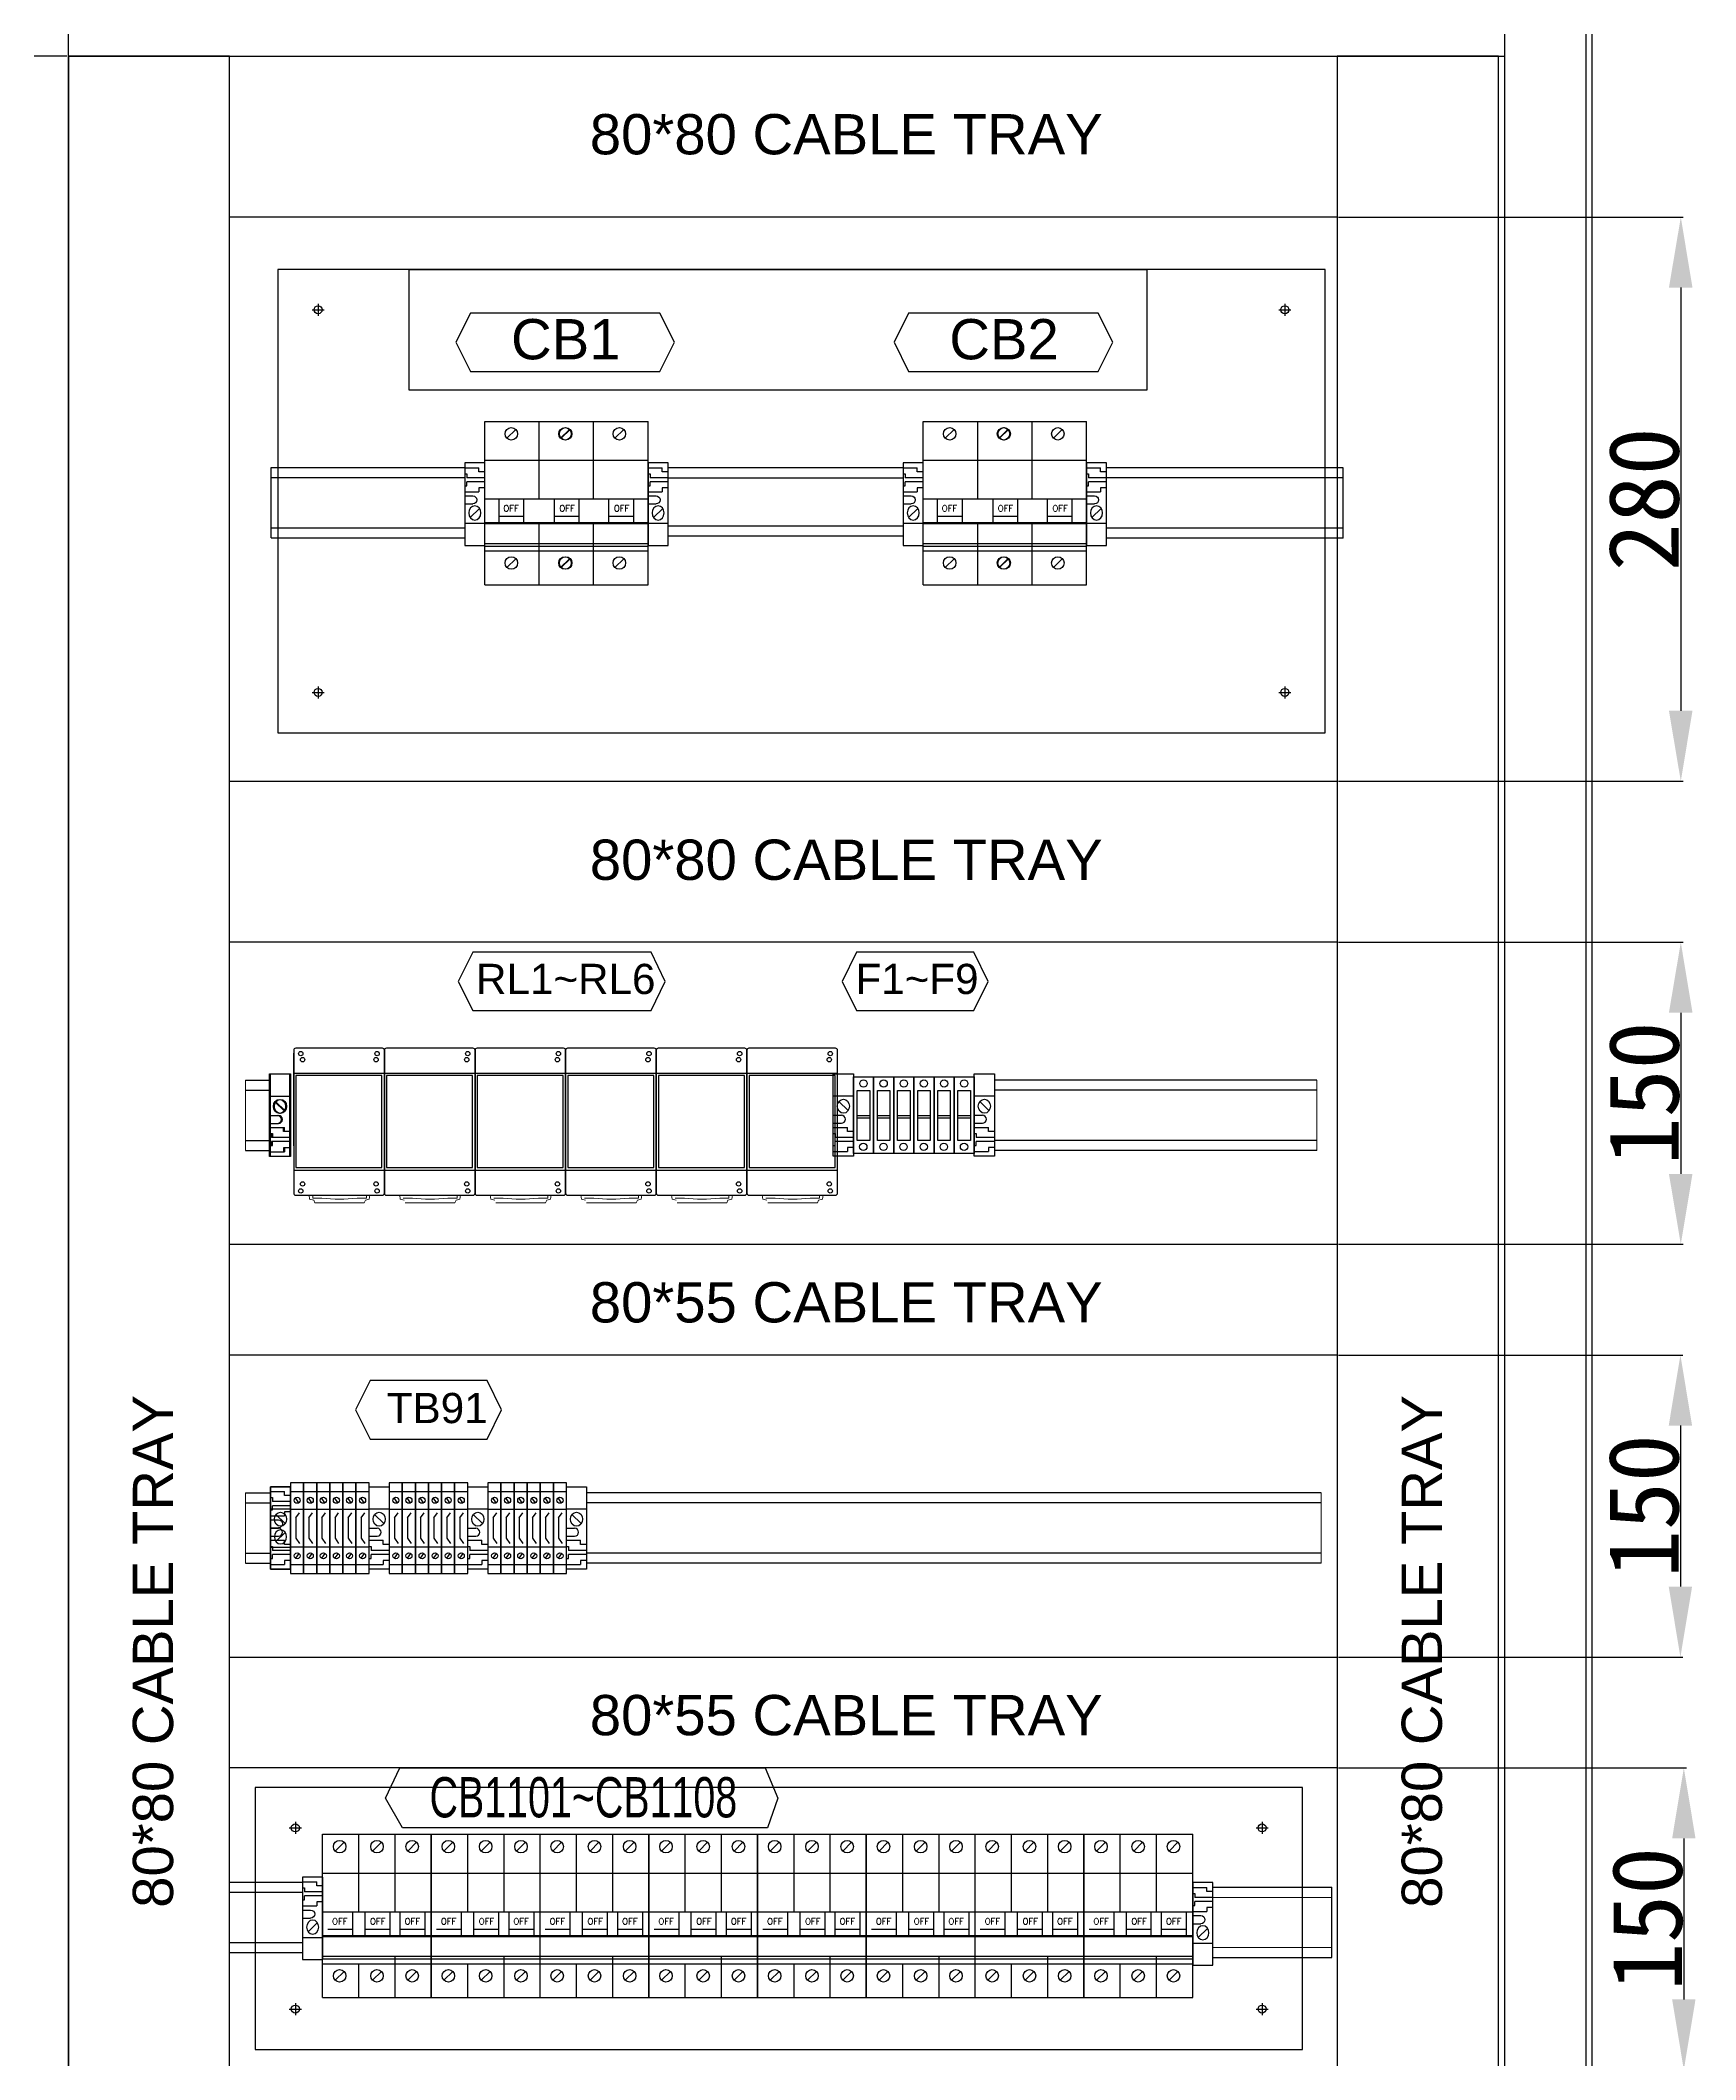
# Model space of a CAD drawing. Extents: x 79822 to 122366, y -56021 to -28815.
# Drawn here: x 87043 to 87865, y -35072 to -34069 of the extents above; entities that cross this region are included whole.
import ezdxf
from ezdxf.enums import TextEntityAlignment as Align
from ezdxf.lldxf.tags import DXFTag

# ---------------------------------------------------------------- set-up
doc = ezdxf.new("R2010")
doc.units = 0
doc.header["$LTSCALE"] = 100
doc.header["$MEASUREMENT"] = 0
for name, color, linetype in [('COMPONENT', 7, 'Continuous'), ('Panel Comp', 7, 'Continuous'), ('PSU', 12, 'Continuous'), ('TEXT', 7, 'Continuous'), ('操作台', 7, 'Continuous')]:
    doc.layers.add(name, color=color, linetype=linetype)
doc.layers.add('细实线', color=7, linetype='Continuous', lineweight=20)
doc.styles.add('HZ', font='arial.ttf', dxfattribs={"width": 0.7})
doc.styles.add('ROMANS', font='romans', dxfattribs={"width": 0.8, "height": 2})
doc.styles.get("Standard").update_dxf_attribs({"font": ''})
doc.styles.get('Standard').set_extended_font_data('SimSun')
tags = doc.linetypes.add('CENTER2', pattern=[1.125, 0.75, -0.125, 0.125, -0.125]).pattern_tags.tags
tags[10:11] = [DXFTag(74, 4), DXFTag(75, 0), DXFTag(340, '0'), DXFTag(46, 1.0), DXFTag(50, 0.0), DXFTag(44, 0.0), DXFTag(45, 0.0)]
tags[8:9] = [DXFTag(74, 4), DXFTag(75, 0), DXFTag(340, '0'), DXFTag(46, 1.0), DXFTag(50, 0.0), DXFTag(44, 0.0), DXFTag(45, 0.0)]
tags[6:7] = [DXFTag(74, 4), DXFTag(75, 0), DXFTag(340, '0'), DXFTag(46, 1.0), DXFTag(50, 0.0), DXFTag(44, 0.0), DXFTag(45, 0.0)]
tags[4:5] = [DXFTag(74, 4), DXFTag(75, 0), DXFTag(340, '0'), DXFTag(46, 1.0), DXFTag(50, 0.0), DXFTag(44, 0.0), DXFTag(45, 0.0)]
tags = doc.linetypes.add('HIDDEN', pattern=[0.375, 0.25, -0.125]).pattern_tags.tags
tags[6:7] = [DXFTag(74, 4), DXFTag(75, 0), DXFTag(340, '0'), DXFTag(46, 1.0), DXFTag(50, 0.0), DXFTag(44, 0.0), DXFTag(45, 0.0)]
tags[4:5] = [DXFTag(74, 4), DXFTag(75, 0), DXFTag(340, '0'), DXFTag(46, 1.0), DXFTag(50, 0.0), DXFTag(44, 0.0), DXFTag(45, 0.0)]
tags = doc.linetypes.add('HIDDEN2', pattern=[0.1875, 0.125, -0.0625]).pattern_tags.tags
tags[6:7] = [DXFTag(74, 4), DXFTag(75, 0), DXFTag(340, '0'), DXFTag(46, 1.0), DXFTag(50, 0.0), DXFTag(44, 0.0), DXFTag(45, 0.0)]
tags[4:5] = [DXFTag(74, 4), DXFTag(75, 0), DXFTag(340, '0'), DXFTag(46, 1.0), DXFTag(50, 0.0), DXFTag(44, 0.0), DXFTag(45, 0.0)]
doc.dimstyles.new('ISO-25', dxfattribs={"dimtxt": 35, "dimasz": 35, "dimexe": 1.25, "dimexo": 0.625, "dimtad": 1, "dimtoh": 1, "dimdec": 0, "dimtxsty": 'Standard', "dimcen": 2.5, "dimadec": 0, "dimazin": 0, "dimtfac": 1, "dimtdec": 0, "dimtmove": 0, "dimatfit": 3, "dimfxl": 0, "dimarcsym": 0})

# ---------------------------------------------------------------- blocks, each defined once
blk = doc.blocks.new('*D179')
at = {"color": 0, "lineweight": -2}
for p, q in [((87687.6, -34157.2), (87858.8, -34157.2)), ((87857.6, -34192.2), (87857.6, -34402.3)), ((87687.6, -34437.3), (87858.8, -34437.3))]:
    blk.add_line(p, q, dxfattribs=at)
at = {"color": 0}
for points in [[(87863.4, -34192.2), (87851.7, -34192.2), (87857.6, -34157.2)], [(87851.7, -34402.3), (87863.4, -34402.3), (87857.6, -34437.3)]]:
    blk.add_solid(points, dxfattribs=at)
at = {"layer": 'Defpoints', "color": 0}
for p in [(87687, -34157.2), (87687, -34437.3), (87857.6, -34437.3)]:
    blk.add_point(p, dxfattribs=at)
at = {"color": 0, "insert": (87839.4, -34297.3), "char_height": 35, "attachment_point": 5, "rotation": 90}
blk.add_mtext('280', dxfattribs=at)
blk = doc.blocks.new('*D180')
at = {"color": 0, "lineweight": -2}
for p, q in [((87687.6, -34517.3), (87858.8, -34517.3)), ((87857.6, -34552.3), (87857.6, -34632.3)), ((87687.6, -34667.3), (87858.8, -34667.3))]:
    blk.add_line(p, q, dxfattribs=at)
at = {"color": 0}
for points in [[(87863.4, -34552.3), (87851.7, -34552.3), (87857.6, -34517.3)], [(87851.7, -34632.3), (87863.4, -34632.3), (87857.6, -34667.3)]]:
    blk.add_solid(points, dxfattribs=at)
at = {"layer": 'Defpoints', "color": 0}
for p in [(87687, -34517.3), (87687, -34667.3), (87857.6, -34667.3)]:
    blk.add_point(p, dxfattribs=at)
at = {"color": 0, "insert": (87839.4, -34592.3), "char_height": 35, "attachment_point": 5, "rotation": 90}
blk.add_mtext('150', dxfattribs=at)
blk = doc.blocks.new('*D181')
at = {"color": 0, "lineweight": -2}
for p, q in [((87687.6, -34722.3), (87858.6, -34722.3)), ((87857.4, -34757.3), (87857.4, -34837.3)), ((87687.6, -34872.3), (87858.6, -34872.3))]:
    blk.add_line(p, q, dxfattribs=at)
at = {"color": 0}
for points in [[(87863.2, -34757.3), (87851.6, -34757.3), (87857.4, -34722.3)], [(87851.6, -34837.3), (87863.2, -34837.3), (87857.4, -34872.3)]]:
    blk.add_solid(points, dxfattribs=at)
at = {"layer": 'Defpoints', "color": 0}
for p in [(87687, -34722.3), (87687, -34872.3), (87857.4, -34872.3)]:
    blk.add_point(p, dxfattribs=at)
at = {"color": 0, "insert": (87839.3, -34797.3), "char_height": 35, "attachment_point": 5, "rotation": 90}
blk.add_mtext('150', dxfattribs=at)
blk = doc.blocks.new('*D182')
at = {"color": 0, "lineweight": -2}
for p, q in [((87687.6, -34927.3), (87860.4, -34927.3)), ((87859.1, -34962.3), (87859.1, -35042.3)), ((87687.6, -35077.3), (87860.4, -35077.3))]:
    blk.add_line(p, q, dxfattribs=at)
at = {"color": 0}
for points in [[(87864.9, -34962.3), (87853.3, -34962.3), (87859.1, -34927.3)], [(87853.3, -35042.3), (87864.9, -35042.3), (87859.1, -35077.3)]]:
    blk.add_solid(points, dxfattribs=at)
at = {"layer": 'Defpoints', "color": 0}
for p in [(87687, -34927.3), (87687, -35077.3), (87859.1, -35077.3)]:
    blk.add_point(p, dxfattribs=at)
at = {"color": 0, "insert": (87841, -35002.3), "char_height": 35, "attachment_point": 5, "rotation": 90}
blk.add_mtext('150', dxfattribs=at)
blk = doc.blocks.new('*D186')
at = {"color": 0, "lineweight": -2}
for p, q in [((87056.3, -34077.2), (86938.5, -34077.2)), ((86939.7, -34112.2), (86939.7, -35842.7)), ((87056.3, -35877.7), (86938.5, -35877.7))]:
    blk.add_line(p, q, dxfattribs=at)
at = {"color": 0}
for points in [[(86945.6, -34112.2), (86933.9, -34112.2), (86939.7, -34077.2)], [(86933.9, -35842.7), (86945.6, -35842.7), (86939.7, -35877.7)]]:
    blk.add_solid(points, dxfattribs=at)
at = {"layer": 'Defpoints', "color": 0}
for p in [(87057, -34077.2), (86939.7, -35877.7), (87057, -35877.7)]:
    blk.add_point(p, dxfattribs=at)
at = {"color": 0, "insert": (86921.6, -34977.5), "char_height": 35, "attachment_point": 5, "rotation": 90}
blk.add_mtext('1800', dxfattribs=at)
blk = doc.blocks.new('NZ125-3P')
at = {"layer": 'COMPONENT', "color": 6, "linetype": 'HIDDEN', "ltscale": 0.2}
for p, q in [((86866.6, -25525.6), (86871, -25521.3)), ((86893.3, -25525.6), (86897.7, -25521.3)), ((86893.6, -25525.6), (86898, -25521.3)), ((86920.3, -25525.6), (86924.7, -25521.3)), ((86866.6, -25589.8), (86871, -25585.5)), ((86893.3, -25589.8), (86897.7, -25585.5)), ((86893.6, -25589.8), (86898, -25585.5)), ((86920.3, -25589.8), (86924.7, -25585.5))]:
    blk.add_line(p, q, dxfattribs=at)
for centre in [(86868.8, -25523.5), (86895.5, -25523.5), (86895.8, -25523.5), (86922.5, -25523.5), (86868.8, -25587.6), (86895.5, -25587.6), (86895.8, -25587.6), (86922.5, -25587.6)]:
    blk.add_circle(centre, 3.1, dxfattribs=at)
at = {"layer": 'PSU', "linetype": 'HIDDEN', "ltscale": 0.2}
for p, q in [((86855.7, -25517.4), (86909.7, -25517.4)), ((86855.7, -25536.6), (86855.7, -25517.4)), ((86882.7, -25536.6), (86882.7, -25517.4)), ((86882.7, -25517.4), (86936.7, -25517.4)), ((86882.7, -25536.6), (86882.7, -25517.4)), ((86909.7, -25536.6), (86909.7, -25517.4)), ((86909.7, -25536.6), (86909.7, -25517.4)), ((86936.7, -25536.6), (86936.7, -25517.4)), ((86909.7, -25555.8), (86909.7, -25536.6)), ((86936.7, -25598.4), (86936.7, -25536.6)), ((86855.7, -25598.4), (86855.7, -25581.6)), ((86882.7, -25598.4), (86882.7, -25581.6)), ((86882.7, -25598.4), (86882.7, -25581.6)), ((86909.7, -25598.4), (86909.7, -25581.6)), ((86909.7, -25598.4), (86909.7, -25581.6)), ((86936.7, -25598.4), (86936.7, -25584.6)), ((86855.7, -25598.4), (86909.7, -25598.4)), ((86882.7, -25598.4), (86936.7, -25598.4))]:
    blk.add_line(p, q, dxfattribs=at)
at = {"layer": 'PSU'}
for p, q in [((86855.7, -25536.6), (86909.7, -25536.6)), ((86855.7, -25581.6), (86855.7, -25536.6)), ((86882.7, -25555.8), (86882.7, -25536.6)), ((86882.7, -25536.6), (86936.7, -25536.6)), ((86882.7, -25555.8), (86882.7, -25536.6)), ((86909.7, -25555.8), (86909.7, -25536.6)), ((86936.7, -25581.6), (86936.7, -25536.6)), ((86855.7, -25555.8), (86873.7, -25555.8)), ((86862.8, -25567.5), (86862.8, -25555.8)), ((86873.7, -25555.8), (86891.7, -25555.8)), ((86875.1, -25567.5), (86875.1, -25555.8)), ((86882.7, -25555.8), (86900.7, -25555.8)), ((86890.3, -25567.5), (86890.3, -25555.8)), ((86891.7, -25555.8), (86909.7, -25555.8)), ((86900.7, -25555.8), (86918.7, -25555.8)), ((86902.6, -25567.5), (86902.6, -25555.8)), ((86917.3, -25567.5), (86917.3, -25555.8)), ((86918.7, -25555.8), (86936.7, -25555.8)), ((86929.6, -25567.5), (86929.6, -25555.8)), ((86855.7, -25567.5), (86909.7, -25567.5)), ((86855.7, -25568), (86909.7, -25568)), ((86862.8, -25564.4), (86875.1, -25564.4)), ((86882.7, -25567.5), (86936.7, -25567.5)), ((86882.7, -25581.6), (86882.7, -25567.5)), ((86882.7, -25568), (86936.7, -25568)), ((86890.3, -25564.4), (86902.6, -25564.4)), ((86909.7, -25581.6), (86909.7, -25567.5)), ((86917.3, -25564.4), (86929.6, -25564.4)), ((86855.7, -25577.9), (86909.7, -25577.9)), ((86855.7, -25579.2), (86909.7, -25579.2)), ((86882.7, -25577.9), (86936.7, -25577.9)), ((86882.7, -25579.2), (86936.7, -25579.2)), ((86855.7, -25581.6), (86909.7, -25581.6)), ((86873.7, -25581.6), (86873.7, -25581.6)), ((86882.7, -25581.6), (86936.7, -25581.6)), ((86891.7, -25581.6), (86891.7, -25581.6)), ((86900.7, -25581.6), (86900.7, -25581.6)), ((86918.7, -25581.6), (86918.7, -25581.6))]:
    blk.add_line(p, q, dxfattribs=at)
at = {"layer": 'TEXT', "style": 'ROMANS'}
for p in [(86868.7, -25560.5), (86896.5, -25560.5), (86923.6, -25560.5)]:
    blk.add_text('OFF', height=3.09, dxfattribs=at).set_placement(p, align=Align.MIDDLE)
blk = doc.blocks.new('堵头')
at = {"color": 53}
for p, q in [((0, -41), (0, 0)), ((0, 0), (10, 0)), ((10, 0), (10, -41)), ((0, -11), (10, -11)), ((7.3, -18.3), (2.7, -13.8)), ((0, -20.6), (4, -20.6)), ((0, -24.6), (4, -24.6)), ((0, -26.6), (7, -26.6)), ((0, -29.6), (1, -29.6)), ((1, -29.6), (1, -31.6)), ((7, -28.6), (7, -26.6)), ((10, -28.6), (7, -28.6)), ((0, -35.6), (1, -35.6)), ((0, -38.6), (7, -38.6)), ((10, -31.6), (1, -31.6)), ((10, -33.6), (1, -33.6)), ((1, -35.6), (1, -33.6)), ((10, -36.6), (7, -36.6)), ((7, -36.6), (7, -38.6)), ((10, -41), (0, -41))]:
    blk.add_line(p, q, dxfattribs=at)
blk.add_arc((4, -22.6), 2, 270, 90, dxfattribs=at)
blk.add_ellipse((5, -16.1), major_axis=(0, -3.5), ratio=0.857143, start_param=4.712389, end_param=10.995574, dxfattribs=at)
blk = doc.blocks.new('空开3P')
at = {"layer": 'COMPONENT', "color": 6, "linetype": 'HIDDEN', "ltscale": 0.2}
for p, q in [((185939.2, 105389.4, 63738.9), (185943.6, 105393.8, 63738.9)), ((185957.7, 105389.4, 63738.9), (185962.1, 105393.8, 63738.9)), ((185975.2, 105389.4, 63738.9), (185979.6, 105393.8, 63738.9)), ((185939.2, 105325.2, 63738.9), (185943.6, 105329.6, 63738.9)), ((185957.7, 105325.2, 63738.9), (185962.1, 105329.6, 63738.9)), ((185975.2, 105325.2, 63738.9), (185979.6, 105329.6, 63738.9))]:
    blk.add_line(p, q, dxfattribs=at)
for centre in [(185941.4, 105391.6, 63738.9), (185959.9, 105391.6, 63738.9), (185977.4, 105391.6, 63738.9), (185941.4, 105327.4, 63738.9), (185959.9, 105327.4, 63738.9), (185977.4, 105327.4, 63738.9)]:
    blk.add_circle(centre, 3.1, dxfattribs=at)
at = {"layer": 'PSU', "linetype": 'HIDDEN', "ltscale": 0.2}
for p, q in [((185932.9, 105397.7, 63738.9), (185969, 105397.7, 63738.9)), ((185932.9, 105378.4, 63738.9), (185932.9, 105397.7, 63738.9)), ((185951, 105378.4, 63738.9), (185951, 105397.7, 63738.9)), ((185969, 105397.7, 63738.9), (185987, 105397.7, 63738.9)), ((185969, 105378.4, 63738.9), (185969, 105397.7, 63738.9)), ((185969, 105378.4, 63738.9), (185969, 105397.7, 63738.9)), ((185987, 105378.4, 63738.9), (185987, 105397.7, 63738.9)), ((185969, 105359.2, 63738.9), (185969, 105378.4, 63738.9)), ((185932.9, 105316.6, 63738.9), (185932.9, 105333.4, 63738.9)), ((185951, 105316.6, 63738.9), (185951, 105333.4, 63738.9)), ((185969, 105316.6, 63738.9), (185969, 105337.2, 63738.9)), ((185969, 105316.6, 63738.9), (185969, 105333.4, 63738.9)), ((185987, 105316.6, 63738.9), (185987, 105333.4, 63738.9)), ((185969, 105316.6, 63738.9), (185969, 105330.4, 63738.9)), ((185932.9, 105316.6, 63738.9), (185969, 105316.6, 63738.9)), ((185969, 105316.6, 63738.9), (185987, 105316.6, 63738.9))]:
    blk.add_line(p, q, dxfattribs=at)
at = {"layer": 'PSU'}
for p, q in [((185932.9, 105378.4, 63738.9), (185969, 105378.4, 63738.9)), ((185932.9, 105333.4, 63738.9), (185932.9, 105378.4, 63738.9)), ((185951, 105359.2, 63738.9), (185951, 105378.4, 63738.9)), ((185969, 105378.4, 63738.9), (185987, 105378.4, 63738.9)), ((185969, 105359.2, 63738.9), (185969, 105378.4, 63738.9)), ((185969, 105359.2, 63738.9), (185969, 105378.4, 63738.9)), ((185987, 105333.4, 63738.9), (185987, 105378.4, 63738.9)), ((185932.9, 105359.2, 63738.9), (185951, 105359.2, 63738.9)), ((185947.9, 105347.5, 63738.9), (185947.9, 105359.2, 63738.9)), ((185951, 105359.2, 63738.9), (185969, 105359.2, 63738.9)), ((185954, 105347.5, 63738.9), (185954, 105359.2, 63738.9)), ((185966.4, 105347.5, 63738.9), (185966.4, 105359.2, 63738.9)), ((185969, 105359.2, 63738.9), (185987, 105359.2, 63738.9)), ((185971.5, 105347.5, 63738.9), (185971.5, 105359.2, 63738.9)), ((185983.9, 105347.5, 63738.9), (185983.9, 105359.2, 63738.9)), ((185932.9, 105347.5, 63738.9), (185969, 105347.5, 63738.9)), ((185932.9, 105347, 63738.9), (185969, 105347, 63738.9)), ((185935.5, 105350.6, 63738.9), (185947.9, 105350.6, 63738.9)), ((185954, 105350.6, 63738.9), (185966.4, 105350.6, 63738.9)), ((185969, 105347.5, 63738.9), (185987, 105347.5, 63738.9)), ((185969, 105347, 63738.9), (185987, 105347, 63738.9)), ((185971.5, 105350.6, 63738.9), (185983.9, 105350.6, 63738.9)), ((185932.9, 105337.2, 63738.9), (185969, 105337.2, 63738.9)), ((185932.9, 105335.8, 63738.9), (185969, 105335.8, 63738.9)), ((185932.9, 105333.4, 63738.9), (185969, 105333.4, 63738.9)), ((185951, 105333.4, 63738.9), (185951, 105333.4, 63738.9)), ((185969, 105337.2, 63738.9), (185987, 105337.2, 63738.9)), ((185969, 105333.4, 63738.9), (185969, 105337.2, 63738.9)), ((185969, 105333.4, 63738.9), (185969, 105337.2, 63738.9)), ((185969, 105335.8, 63738.9), (185987, 105335.8, 63738.9)), ((185969, 105333.4, 63738.9), (185987, 105333.4, 63738.9))]:
    blk.add_line(p, q, dxfattribs=at)
at = {"layer": 'TEXT', "style": 'ROMANS'}
for p in [(185941.5, 105354.5, 63738.9), (185960.3, 105354.5, 63738.9), (185977.5, 105354.5, 63738.9)]:
    blk.add_text('OFF', height=3.09, dxfattribs=at).set_placement(p, align=Align.MIDDLE)
blk = doc.blocks.new('柱状熔断器RT14-20')
at = {"color": 1}
for p, q in [((87988.4, -29707.6), (87994.6, -29707.6)), ((87994.6, -29708.9), (87988.4, -29708.9))]:
    blk.add_line(p, q, dxfattribs=at)
for points in [[(87986.5, -29726.5), (87986.5, -29688.5), (87996.5, -29688.5), (87996.5, -29726.5)], [(87988.4, -29695.2), (87994.6, -29695.2), (87994.6, -29720), (87988.4, -29720)]]:
    blk.add_lwpolyline(points, close=True, dxfattribs=at)
for centre in [(87991.5, -29691.7), (87991.4, -29723.2)]:
    blk.add_circle(centre, 1.82, dxfattribs=at)
blk = doc.blocks.new('Z$W@#31031')
at = {"color": 53}
for p, q in [((0, 45), (0, 0)), ((6.5, 45), (0, 45)), ((0, 40.6), (6.5, 40.6)), ((6.5, 0), (6.5, 45)), ((0, 31.9), (6.5, 31.9)), ((2.6, 27.5), (4.4, 30.1)), ((2.6, 27.6), (2.6, 17.4)), ((0, 13.1), (6.5, 13.1)), ((2.6, 17.5), (4.4, 14.9)), ((0, 4.4), (6.5, 4.4)), ((0, 0), (6.5, 0))]:
    blk.add_line(p, q, dxfattribs=at)
at = {"color": 53, "linetype": 'HIDDEN2'}
for p, q in [((4.1, 35.1), (2.4, 37.5)), ((4.1, 9.9), (2.4, 7.5))]:
    blk.add_line(p, q, dxfattribs=at)
at = {"color": 53}
for centre in [(3.3, 36.3), (3.3, 8.7)]:
    blk.add_circle(centre, 1.5, dxfattribs=at)

msp = doc.modelspace()

# ---------------------------------------------------------------- linework, layer by layer
at = {"color": 7, "linetype": 'HIDDEN'}
msp.add_line((87810.5, -33998.7), (87810.5, -35998.7), dxfattribs=at)
at = {"color": 7}
for p, q in [((87813.5, -33998.7), (87813.5, -36108.7)), ((87057, -35955.2), (87057, -34046.2)), ((87057, -34122.7), (87057, -35923.1))]:
    msp.add_line(p, q, dxfattribs=at)
for p, q in [((87770, -34046.2), (87770, -35998.7)), ((87057, -34077.2), (87770, -34077.2)), ((87057, -34077.2), (87770, -34077.2))]:
    msp.add_line(p, q)
at = {"color": 4, "linetype": 'CENTER2'}
for p, q in [((87178, -34203.2, -63738.9), (87184, -34203.2, -63738.9)), ((87181, -34200.2, -63738.9), (87181, -34206.2, -63738.9)), ((87658, -34203.2, -63738.9), (87664, -34203.2, -63738.9)), ((87658, -34203.2, -63738.9), (87664, -34203.2, -63738.9)), ((87661, -34200.2, -63738.9), (87661, -34206.2, -63738.9)), ((87661, -34200.2, -63738.9), (87661, -34206.2, -63738.9)), ((87178, -34393.2, -63738.9), (87184, -34393.2, -63738.9)), ((87181, -34390.2, -63738.9), (87181, -34396.2, -63738.9)), ((87658, -34393.2, -63738.9), (87664, -34393.2, -63738.9)), ((87661, -34390.2, -63738.9), (87661, -34396.2, -63738.9)), ((87166.7, -34957.1, 63738.9), (87172.7, -34957.1, 63738.9)), ((87169.7, -34954.1, 63738.9), (87169.7, -34960.1, 63738.9)), ((87646.7, -34957.1, 63738.9), (87652.7, -34957.1, 63738.9)), ((87649.7, -34954.1, 63738.9), (87649.7, -34960.1, 63738.9)), ((87166.7, -35047.1, 63738.9), (87172.7, -35047.1, 63738.9)), ((87169.7, -35044.1, 63738.9), (87169.7, -35050.1, 63738.9)), ((87646.7, -35047.1, 63738.9), (87652.7, -35047.1, 63738.9)), ((87649.7, -35044.1, 63738.9), (87649.7, -35050.1, 63738.9))]:
    msp.add_line(p, q, dxfattribs=at)
at = {"linetype": 'CENTER2'}
for p, q in [((87180.9, -34203.2, -63738.9), (87181.1, -34203.2, -63738.9)), ((87181, -34203.3, -63738.9), (87181, -34203.1, -63738.9)), ((87660.9, -34203.2, -63738.9), (87661.1, -34203.2, -63738.9)), ((87660.9, -34203.2, -63738.9), (87661.1, -34203.2, -63738.9)), ((87661, -34203.3, -63738.9), (87661, -34203.1, -63738.9)), ((87661, -34203.3, -63738.9), (87661, -34203.1, -63738.9)), ((87180.9, -34393.2, -63738.9), (87181.1, -34393.2, -63738.9)), ((87181, -34393.3, -63738.9), (87181, -34393.1, -63738.9)), ((87660.9, -34393.2, -63738.9), (87661.1, -34393.2, -63738.9)), ((87661, -34393.3, -63738.9), (87661, -34393.1, -63738.9)), ((87169.6, -34957.1, 63738.9), (87169.8, -34957.1, 63738.9)), ((87169.7, -34957.2, 63738.9), (87169.7, -34957, 63738.9)), ((87649.6, -34957.1, 63738.9), (87649.8, -34957.1, 63738.9)), ((87649.7, -34957.2, 63738.9), (87649.7, -34957, 63738.9)), ((87169.6, -35047.1, 63738.9), (87169.8, -35047.1, 63738.9)), ((87169.7, -35047.2, 63738.9), (87169.7, -35047, 63738.9)), ((87649.6, -35047.1, 63738.9), (87649.8, -35047.1, 63738.9)), ((87649.7, -35047.2, 63738.9), (87649.7, -35047, 63738.9))]:
    msp.add_line(p, q, dxfattribs=at)
at = {"color": 6}
for p, q in [((87157.7, -34281.5, -63738.8), (87253.8, -34281.5, -63737.8)), ((87157.7, -34316.5, -63738.8), (87157.7, -34281.5, -63738.8)), ((87689.9, -34281.6, -63738.8), (87572.5, -34281.6, -63737.8)), ((87689.9, -34316.6, -63738.8), (87689.9, -34281.6, -63738.8)), ((87157.7, -34286.5, -63738.8), (87253.8, -34286.5, -63737.8)), ((87689.9, -34286.6, -63738.8), (87572.5, -34286.6, -63737.8)), ((87157.7, -34311.5, -63738.8), (87253.8, -34311.5, -63737.8)), ((87689.9, -34311.6, -63738.8), (87572.5, -34311.6, -63737.8)), ((87157.7, -34316.5, -63738.8), (87253.8, -34316.5, -63737.8)), ((87689.9, -34316.6, -63738.8), (87572.5, -34316.6, -63737.8)), ((87144.9, -34585.7, -63738.9), (87157.3, -34585.7, -62238)), ((87144.9, -34585.7, -63738.9), (87157.3, -34585.7, -62238)), ((87676.8, -34585.7, -63738.9), (87516.8, -34585.7, -62238)), ((87144.9, -34590.7, -63738.9), (87157.3, -34590.7, -62238)), ((87144.9, -34590.7, -63738.9), (87157.3, -34590.7, -62238)), ((87676.8, -34590.7, -63738.9), (87516.8, -34590.7, -62238)), ((87144.9, -34615.7, -63738.9), (87157.3, -34615.7, -62238)), ((87144.9, -34615.7, -63738.9), (87157.3, -34615.7, -62238)), ((87676.8, -34615.7, -63738.9), (87516.8, -34615.7, -62238)), ((87144.9, -34620.7, -63738.9), (87157.3, -34620.7, -62238)), ((87144.9, -34620.7, -63738.9), (87157.3, -34620.7, -62238)), ((87676.8, -34620.7, -63738.9), (87516.8, -34620.7, -62238)), ((87144.9, -34790.7, -63738.9), (87157.3, -34790.7, -62238)), ((87144.9, -34795.7, -63738.9), (87157.3, -34795.7, -62238)), ((87679.1, -34790.7, -63738.9), (87314.3, -34790.7, -62238)), ((87679.1, -34795.7, -63738.9), (87314.3, -34795.7, -62238)), ((87144.9, -34820.7, -63738.9), (87157.3, -34820.7, -62238)), ((87144.9, -34825.7, -63738.9), (87157.3, -34825.7, -62238)), ((87679.1, -34820.7, -63738.9), (87314.3, -34820.7, -62238)), ((87679.1, -34825.7, -63738.9), (87314.3, -34825.7, -62238)), ((87137, -34984), (87173.3, -34984, 1500.8)), ((87625.3, -34986.5, 65239.7), (87684.3, -34986.5, 63738.9)), ((87684.3, -35021.5, 63738.9), (87684.3, -34986.5, 63738.9)), ((87137, -34989), (87173.3, -34989, 1500.8)), ((87625.3, -34991.7, 65239.7), (87684.3, -34991.5, 63738.9)), ((87137, -35014), (87173.3, -35014, 1500.8)), ((87625.3, -35016.4, 65239.7), (87684.3, -35016.5, 63738.9)), ((87137, -35019), (87173.3, -35019, 1500.8)), ((87625.3, -35021.5, 65239.7), (87684.3, -35021.5, 63738.9))]:
    msp.add_line(p, q, dxfattribs=at)
at = {"lineweight": 0}
for p, q in [((87176.8, -34644.9), (87176.5, -34642.9)), ((87178.8, -34645.3), (87176.8, -34644.9)), ((87178.3, -34642.9), (87178.3, -34644.4)), ((87178.3, -34644.4), (87182.9, -34644.4)), ((87179.3, -34646.7), (87178.8, -34645.3)), ((87205, -34644.4, 1), (87200.4, -34644.4, 1)), ((87203.9, -34646.7, 1), (87204.5, -34645.3, 1)), ((87204.5, -34645.3, 1), (87206.4, -34644.9, 1)), ((87205, -34642.9, 1), (87205, -34644.4, 1)), ((87206.4, -34644.9, 1), (87206.7, -34642.9, 1)), ((87221.8, -34644.9), (87221.5, -34642.9)), ((87223.8, -34645.3), (87221.8, -34644.9)), ((87223.3, -34644.4), (87227.9, -34644.4)), ((87250, -34644.4, 1), (87245.4, -34644.4, 1)), ((87248.9, -34646.7, 1), (87249.5, -34645.3, 1)), ((87249.5, -34645.3, 1), (87251.4, -34644.9, 1)), ((87250, -34642.9, 1), (87250, -34644.4, 1)), ((87251.4, -34644.9, 1), (87251.7, -34642.9, 1)), ((87266.8, -34644.9), (87266.5, -34642.9)), ((87268.8, -34645.3), (87266.8, -34644.9)), ((87268.3, -34644.4), (87272.9, -34644.4)), ((87295, -34644.4, 1), (87290.4, -34644.4, 1)), ((87293.9, -34646.7, 1), (87294.5, -34645.3, 1)), ((87294.5, -34645.3, 1), (87296.4, -34644.9, 1)), ((87295, -34642.9, 1), (87295, -34644.4, 1)), ((87296.4, -34644.9, 1), (87296.7, -34642.9, 1)), ((87311.8, -34644.9), (87311.5, -34642.9)), ((87313.8, -34645.3), (87311.8, -34644.9)), ((87313.3, -34644.4), (87317.9, -34644.4)), ((87340, -34644.4, 1), (87335.4, -34644.4, 1)), ((87338.9, -34646.7, 1), (87339.5, -34645.3, 1)), ((87339.5, -34645.3, 1), (87341.4, -34644.9, 1)), ((87340, -34642.9, 1), (87340, -34644.4, 1)), ((87341.4, -34644.9, 1), (87341.7, -34642.9, 1)), ((87356.8, -34644.9), (87356.5, -34642.9)), ((87358.8, -34645.3), (87356.8, -34644.9)), ((87358.3, -34644.4), (87362.9, -34644.4)), ((87385, -34644.4, 1), (87380.4, -34644.4, 1)), ((87383.9, -34646.7, 1), (87384.5, -34645.3, 1)), ((87384.5, -34645.3, 1), (87386.4, -34644.9, 1)), ((87385, -34642.9, 1), (87385, -34644.4, 1)), ((87386.4, -34644.9, 1), (87386.7, -34642.9, 1)), ((87401.8, -34644.9), (87401.5, -34642.9)), ((87403.8, -34645.3), (87401.8, -34644.9)), ((87403.3, -34644.4), (87407.9, -34644.4)), ((87430, -34644.4, 1), (87425.4, -34644.4, 1)), ((87428.9, -34646.7, 1), (87429.5, -34645.3, 1)), ((87429.5, -34645.3, 1), (87431.4, -34644.9, 1)), ((87430, -34642.9, 1), (87430, -34644.4, 1)), ((87431.4, -34644.9, 1), (87431.7, -34642.9, 1)), ((87203.9, -34646.7, 1), (87179.3, -34646.7)), ((87248.9, -34646.7, 1), (87224.3, -34646.7)), ((87293.9, -34646.7, 1), (87269.3, -34646.7)), ((87338.9, -34646.7, 1), (87314.3, -34646.7)), ((87383.9, -34646.7, 1), (87359.3, -34646.7)), ((87428.9, -34646.7, 1), (87404.3, -34646.7))]:
    msp.add_line(p, q, dxfattribs=at)
for points in [[(87057, -35877.7), (87137, -35877.7), (87137, -34077.2), (87057, -34077.2)], [(87137, -34077.2), (87687, -34077.2), (87687, -34157.2), (87137, -34157.2)], [(87687, -35877.7), (87767, -35877.7), (87767, -34077.2), (87687, -34077.2)]]:
    msp.add_lwpolyline(points, close=True)
for points, elevation in [([(87161, -34413.2), (87681, -34413.2), (87681, -34183.2), (87161, -34183.2)], -63738.9), ([(87137, -34437.3), (87687, -34437.3), (87687, -34517.3), (87137, -34517.3)], 63738.9), ([(87137, -34667.3), (87687, -34667.3), (87687, -34722.3), (87137, -34722.3)], 63738.9), ([(87137, -34872.3), (87687, -34872.3), (87687, -34927.3), (87137, -34927.3)], 63738.9), ([(87149.7, -35067.1), (87669.7, -35067.1), (87669.7, -34937.1), (87149.7, -34937.1)], 63738.9)]:
    msp.add_lwpolyline(points, close=True, dxfattribs=dict(elevation=elevation))
at = {"color": 1, "elevation": -63738.9}
msp.add_lwpolyline([(87226.2, -34183.2), (87592.4, -34183.2), (87592.4, -34243.1), (87226.2, -34243.1)], close=True, dxfattribs=at)
at = {"color": 3}
for points, elevation in [([(87350.7, -34204.8), (87256.6, -34204.8), (87249.3, -34219.3), (87256.6, -34233.9), (87350.7, -34233.9), (87357.9, -34219.3), (87350.7, -34204.8)], -63737.8), ([(87568.3, -34204.8), (87474.2, -34204.8), (87467, -34219.3), (87474.2, -34233.9), (87568.3, -34233.9), (87575.6, -34219.3), (87568.3, -34204.8)], -63737.8), ([(87346.4, -34522.2), (87257.8, -34522.2), (87250.6, -34536.7), (87257.8, -34551.2), (87346.4, -34551.2), (87353.4, -34536.7), (87346.4, -34522.2)], -62238), ([(87506.5, -34522.2), (87448.4, -34522.2), (87441.2, -34536.7), (87448.4, -34551.2), (87506.5, -34551.2), (87513.7, -34536.7), (87506.5, -34522.2)], -57847.8), ([(87264.9, -34735), (87206.8, -34735), (87199.6, -34749.5), (87206.8, -34764), (87264.9, -34764), (87272.1, -34749.5), (87264.9, -34735)], -62236), ([(87221.5, -34927.3), (87402.9, -34927.3), (87409.2, -34942.3), (87404.2, -34957.1), (87222.9, -34957.1), (87214.4, -34942.3), (87221.5, -34927.3)], 63738.9)]:
    msp.add_lwpolyline(points, dxfattribs=dict(at, elevation=elevation))
for centre in [(87181, -34203.2, -63738.9), (87661, -34203.2, -63738.9), (87181, -34393.2, -63738.9), (87661, -34393.2, -63738.9), (87169.7, -34957.1, 63738.9), (87649.7, -34957.1, 63738.9), (87169.7, -35047.1, 63738.9), (87649.7, -35047.1, 63738.9)]:
    msp.add_circle(centre, 2)
at = {"lineweight": 0}
for centre in [(87191.6, -34571.5, 1), (87236.6, -34571.5, 1), (87281.6, -34571.5, 1), (87326.6, -34571.5, 1), (87371.6, -34571.5, 1), (87416.6, -34571.5, 1)]:
    msp.add_arc(centre, 73.4, 263.13, 276.87, dxfattribs=at)
at = {"layer": 'Panel Comp'}
for p, q in [((87168.9, -34618.4), (87168.9, -34572.4)), ((87168.9, -34611.9), (87168.9, -34572.7)), ((87168.9, -34611.9), (87168.9, -34572.7)), ((87168.9, -34615), (87168.9, -34575.8)), ((87168.9, -34617.4), (87168.9, -34578.1))]:
    msp.add_line(p, q, dxfattribs=at)
for points in [[(87169.9, -34642.9), (87212.9, -34642.9, 0.414214), (87213.9, -34641.9), (87213.9, -34570.9, 0.414214), (87212.9, -34569.9), (87169.9, -34569.9, 0.414214), (87168.9, -34570.9), (87168.9, -34641.9, 0.414214)], [(87214.9, -34642.9), (87257.9, -34642.9, 0.414214), (87258.9, -34641.9), (87258.9, -34570.9, 0.414214), (87257.9, -34569.9), (87214.9, -34569.9, 0.414214), (87213.9, -34570.9), (87213.9, -34641.9, 0.414214)], [(87259.9, -34642.9), (87302.9, -34642.9, 0.414214), (87303.9, -34641.9), (87303.9, -34570.9, 0.414214), (87302.9, -34569.9), (87259.9, -34569.9, 0.414214), (87258.9, -34570.9), (87258.9, -34641.9, 0.414214)], [(87304.9, -34642.9), (87347.9, -34642.9, 0.414214), (87348.9, -34641.9), (87348.9, -34570.9, 0.414214), (87347.9, -34569.9), (87304.9, -34569.9, 0.414214), (87303.9, -34570.9), (87303.9, -34641.9, 0.414214)], [(87349.9, -34642.9), (87392.9, -34642.9, 0.414214), (87393.9, -34641.9), (87393.9, -34570.9, 0.414214), (87392.9, -34569.9), (87349.9, -34569.9, 0.414214), (87348.9, -34570.9), (87348.9, -34641.9, 0.414214)], [(87394.9, -34642.9), (87437.9, -34642.9, 0.414214), (87438.9, -34641.9), (87438.9, -34570.9, 0.414214), (87437.9, -34569.9), (87394.9, -34569.9, 0.414214), (87393.9, -34570.9), (87393.9, -34641.9, 0.414214)]]:
    msp.add_lwpolyline(points, format="xyb", close=True, dxfattribs=at)
for points in [[(87168.9, -34630.4), (87213.9, -34630.4), (87213.9, -34582.4), (87168.9, -34582.4)], [(87170, -34629.2), (87212.7, -34629.2), (87212.7, -34583.5), (87170, -34583.5)], [(87213.9, -34630.4), (87258.9, -34630.4), (87258.9, -34582.4), (87213.9, -34582.4)], [(87215, -34629.2), (87257.7, -34629.2), (87257.7, -34583.5), (87215, -34583.5)], [(87258.9, -34630.4), (87303.9, -34630.4), (87303.9, -34582.4), (87258.9, -34582.4)], [(87260, -34629.2), (87302.7, -34629.2), (87302.7, -34583.5), (87260, -34583.5)], [(87303.9, -34630.4), (87348.9, -34630.4), (87348.9, -34582.4), (87303.9, -34582.4)], [(87305, -34629.2), (87347.7, -34629.2), (87347.7, -34583.5), (87305, -34583.5)], [(87348.9, -34630.4), (87393.9, -34630.4), (87393.9, -34582.4), (87348.9, -34582.4)], [(87350, -34629.2), (87392.7, -34629.2), (87392.7, -34583.5), (87350, -34583.5)], [(87393.9, -34630.4), (87438.9, -34630.4), (87438.9, -34582.4), (87393.9, -34582.4)], [(87395, -34629.2), (87437.7, -34629.2), (87437.7, -34583.5), (87395, -34583.5)]]:
    msp.add_lwpolyline(points, close=True, dxfattribs=at)
for centre in [(87172.4, -34572.6), (87173.3, -34575.6), (87209.8, -34575.6, 1), (87210.3, -34572.6, 1), (87254.8, -34575.6, 1), (87255.3, -34572.6, 1), (87299.8, -34575.6, 1), (87300.3, -34572.6, 1), (87344.8, -34575.6, 1), (87345.3, -34572.6, 1), (87389.8, -34575.6, 1), (87390.3, -34572.6, 1), (87434.8, -34575.6, 1), (87435.3, -34572.6, 1), (87173.3, -34637.3), (87209.8, -34637.3, 1), (87254.8, -34637.3, 1), (87299.8, -34637.3, 1), (87344.8, -34637.3, 1), (87389.8, -34637.3, 1), (87434.8, -34637.3, 1), (87172.4, -34640.8), (87210.3, -34640.8, 1), (87255.3, -34640.8, 1), (87300.3, -34640.8, 1), (87345.3, -34640.8, 1), (87390.3, -34640.8, 1), (87435.3, -34640.8, 1)]:
    msp.add_circle(centre, 1.09, dxfattribs=at)
at = {"layer": '操作台', "color": 6}
for p, q in [((87354.8, -34281.5, -63737.8), (87471.5, -34281.5, -63737.8)), ((87354.8, -34286.7, -63737.8), (87471.5, -34286.6, -63737.8)), ((87354.8, -34310.5, -63737.8), (87471.5, -34310.5, -63737.8)), ((87354.8, -34315.5, -63737.8), (87471.5, -34315.5, -63737.8))]:
    msp.add_line(p, q, dxfattribs=at)
at = {"layer": '细实线', "color": 6}
for p, q in [((87144.9, -34585.7, -63738.9), (87144.9, -34620.7, -63738.9)), ((87144.9, -34585.7, -63738.9), (87144.9, -34620.7, -63738.9)), ((87676.8, -34585.7, -63738.9), (87676.8, -34620.7, -63738.9)), ((87144.9, -34790.7, -63738.9), (87144.9, -34825.7, -63738.9)), ((87679.1, -34790.7, -63738.9), (87679.1, -34825.7, -63738.9)), ((87137, -34984), (87137, -35019))]:
    msp.add_line(p, q, dxfattribs=at)

# ---------------------------------------------------------------- block references
at = {"color": 1}
for name, p in [('NZ125-3P', (408.1, -8741.3, -63737.8)), ('NZ125-3P', (625.8, -8741.3, -63737.8)), ('柱状熔断器RT14-20', (-539.7, -4895.7, -62238)), ('柱状熔断器RT14-20', (-529.7, -4895.7, -62238)), ('柱状熔断器RT14-20', (-519.7, -4895.7, -62238)), ('柱状熔断器RT14-20', (-509.7, -4895.7, -62238)), ('柱状熔断器RT14-20', (-499.7, -4895.7, -62238)), ('柱状熔断器RT14-20', (-489.7, -4895.7, -62238))]:
    msp.add_blockref(name, p, dxfattribs=at)
at = {"xscale": -1, "rotation": 180}
for p in [(87253.8, -34320.2, -63737.8), (87344.8, -34320.2, -63737.8), (87471.5, -34320.2, -63737.8), (87562.5, -34320.2, -63737.8), (87157.3, -34828.7, -62238), (87173.3, -35022.5, 1500.8), (87615.3, -35025.3, 65239.7)]:
    msp.add_blockref('堵头', p, dxfattribs=at)
for p in [(87156.8, -34582.7, -62238), (87157.3, -34582.7, -62238), (87436.8, -34582.6, -62238), (87506.8, -34582.6, -62238), (87157.3, -34787.7, -62238), (87206.3, -34787.7, -62238), (87255.3, -34787.7, -62238), (87304.3, -34787.7, -62238)]:
    msp.add_blockref('堵头', p)
at = {"color": 7}
for p in [(87167.3, -34830.7, -62238), (87173.8, -34830.7, -62238), (87180.3, -34830.7, -62238), (87186.8, -34830.7, -62238), (87193.3, -34830.7, -62238), (87199.8, -34830.7, -62238), (87216.3, -34830.7, -62238), (87222.8, -34830.7, -62238), (87229.3, -34830.7, -62238), (87235.8, -34830.7, -62238), (87242.3, -34830.7, -62238), (87248.8, -34830.7, -62238), (87265.3, -34830.7, -62238), (87271.8, -34830.7, -62238), (87278.3, -34830.7, -62238), (87284.8, -34830.7, -62238), (87291.3, -34830.7, -62238), (87297.8, -34830.7, -62238)]:
    msp.add_blockref('Z$W@#31031', p, dxfattribs=at)
at = {"layer": '细实线'}
for p in [(-98749.7, -140358, -62238), (-98695.7, -140358, -62238), (-98641.7, -140358, -62238), (-98587.7, -140358, -62238), (-98533.7, -140358, -62238), (-98479.7, -140358, 1500.8), (-98425.7, -140358, 1500.8), (-98371.7, -140358, 1500.8)]:
    msp.add_blockref('空开3P', p, dxfattribs=at)

# ---------------------------------------------------------------- texts
at = {"lineweight": 0, "style": 'HZ'}
for s, p in [('80*80 CABLE TRAY', (87315.9, -34126)), ('80*80 CABLE TRAY ', (87315.9, -34486.3)), ('80*55 CABLE TRAY', (87315.9, -34706.1)), ('80*55 CABLE TRAY', (87315.9, -34911.1))]:
    msp.add_text(s, height=20, dxfattribs=at).set_placement(p)
at = {"color": 0, "style": 'HZ'}
for s, height, p in [('CB1', 20, (87276.8, -34227.8, -63737.8)), ('CB2', 20, (87494.4, -34227.8, -63737.8)), ('RL1~RL6', 15, (87259.4, -34543, -62238)), ('F1~F9', 15, (87447.8, -34543, -57847.8)), ('TB91', 15, (87215.1, -34756.1, -62236))]:
    msp.add_text(s, height=height, dxfattribs=at).set_placement(p)
at = {"lineweight": 0, "style": 'HZ'}
for p in [(87109, -34996.8), (87739, -34996.8)]:
    msp.add_text('80*80 CABLE TRAY', height=20, rotation=90, dxfattribs=at).set_placement(p)
at = {"color": 0, "style": 'HZ', "width": 0.7}
msp.add_text('CB1101~CB1108', height=20, dxfattribs=at).set_placement((87312.7, -34951.9, 63738.9), align=Align.CENTER)

# ---------------------------------------------------------------- dimensions: what is measured, and where the dimension line sits
at = {"color": 3}
for base, p1, p2, picture, middle in [((86939.73983, -35877.748), (87056.97438, -34077.24804), (87056.97438, -35877.748), '*D186', (86921.61483, -34977.49802)), ((87857.6, -34437.3, 63738.9), (87687, -34157.2), (87687, -34437.3, 63738.9), '*D179', (87839.4, -34297.3, 63738.9)), ((87857.6, -34667.3, 63738.9), (87687, -34517.3, 63738.9), (87687, -34667.3, 63738.9), '*D180', (87839.4, -34592.3, 63738.9)), ((87857.4, -34872.3, 63738.9), (87687, -34722.3, 63738.9), (87687, -34872.3, 63738.9), '*D181', (87839.3, -34797.3, 63738.9)), ((87859.1, -35077.3, 63738.9), (87687, -34927.3, 63738.9), (87687, -35077.3, 63738.9), '*D182', (87841, -35002.3, 63738.9))]:
    dim = msp.add_linear_dim(base=base, p1=p1, p2=p2, angle=90, dimstyle='ISO-25', dxfattribs=at)
    dim.commit()
    dim.dimension.update_dxf_attribs({"geometry": picture, "text_midpoint": middle})

doc.saveas('drawing.dxf')
